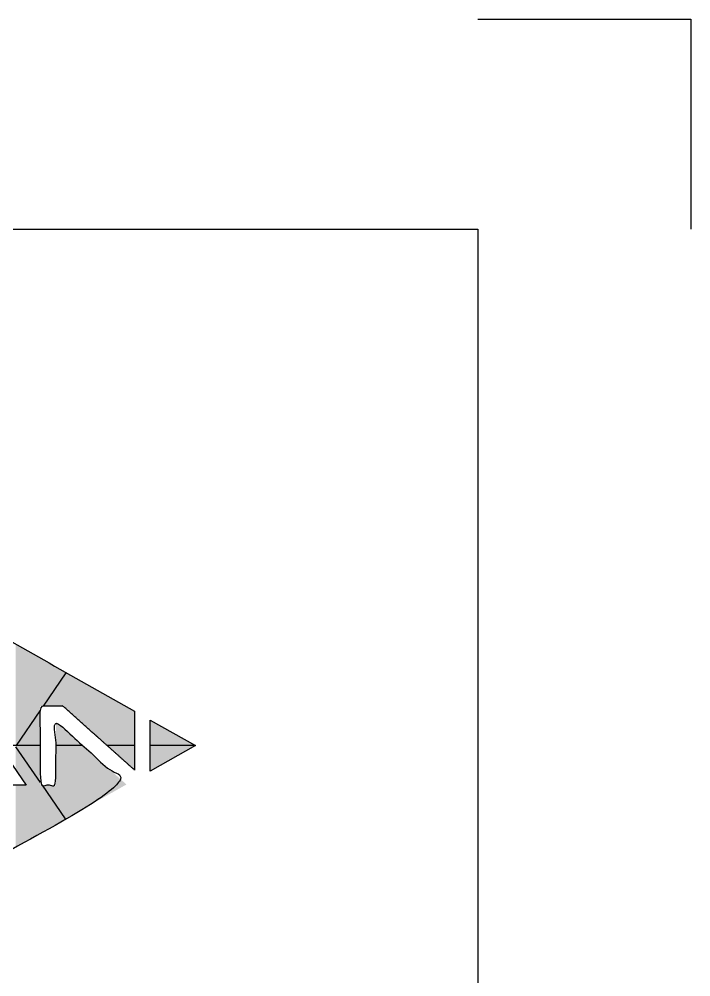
# Paper-space layout '1 of 6' of a CAD drawing. Extents: x -1122 to -42, y -199 to 1768.
# Drawn here: x -207.1 to -42.3, y 1533.4 to 1768.3 of the extents above; entities that cross this region are included whole.
import ezdxf

# ---------------------------------------------------------------- set-up
doc = ezdxf.new("R2010")
doc.units = 0
doc.header["$LTSCALE"] = 5
doc.layers.get('Defpoints').update_dxf_attribs({"color": 9})
for name, color, linetype in [('CG-BORDER', 2, 'Continuous'), ('CG-LOGO', 7, 'Continuous'), ('CG-NOTES', 7, 'Continuous'), ('S-1', 1, 'Continuous'), ('S-2', 2, 'Continuous')]:
    doc.layers.add(name, color=color, linetype=linetype)
doc.styles.add('80', font='ARIALN.TTF', dxfattribs={"height": 10})

# ---------------------------------------------------------------- blocks, each defined once
blk = doc.blocks.new('wsborder')
at = {"layer": 'Defpoints'}
for p, q in [((1027.25, 1778), (1079.5, 1778)), ((1079.5, 1778), (1079.5, 1726.5))]:
    blk.add_line(p, q, dxfattribs=at)
at = {"layer": 'S-1'}
blk.add_line((1079.5, 1778), (1079.5, 1778), dxfattribs=at)
at = {"layer": 'S-2'}
blk.add_lwpolyline([(1027.25, 51.5), (52.25, 51.5), (52.25, 1726.5), (1027.25, 1726.5)], close=True, dxfattribs=at)
at = {"style": '80', "flags": 1}
blk.add_attdef('PAGENUMBER', (52.25, 51.5), '', height=10, rotation=90, dxfattribs=at)
blk = doc.blocks.new('Obsidian_Logo')
at = {"true_color": 0xa56998}
h = blk.add_hatch(color=215, dxfattribs=at)
h.dxf.hatch_style = 1
edge = h.paths.add_edge_path()
edge.add_spline(control_points=[(80.61, 16.54), (74.95, 19.73), (69.29, 22.93)], knot_values=[0.107237, 0.107237, 0.107237, 0.186917, 0.186917, 0.186917], weights=[1, 1, 1], degree=2, periodic=0)
edge.add_line((69.29, 22.93), (69.29, 0.29))
edge.add_line((69.29, 0.29), (69.47, 0.29))
edge.add_line((69.47, 0.29), (74.78, 8.05))
edge.add_spline(control_points=[(74.78, 8.05), (74.78, 8.58), (74.78, 9.12)], knot_values=[14.559087, 14.559087, 14.559087, 14.619819, 14.619819, 14.619819], weights=[1, 1, 1], degree=2, periodic=0)
edge.add_spline(control_points=[(74.78, 9.12), (75.15, 9.12), (75.52, 9.12)], knot_values=[14.619819, 14.619819, 14.619819, 14.765303, 14.765303, 14.765303], weights=[1, 1, 1], degree=2, periodic=0)
edge.add_line((75.52, 9.12), (80.61, 16.54))
at = {"true_color": 0x9b4baf}
h = blk.add_hatch(color=215, dxfattribs=at)
h.dxf.hatch_style = 1
edge = h.paths.add_edge_path()
edge.add_spline(control_points=[(95.85, 7.94), (88.23, 12.24), (80.61, 16.54)], knot_values=[0, 0, 0, 0.107237, 0.107237, 0.107237], weights=[1, 1, 1], degree=2, periodic=0)
edge.add_line((80.61, 16.54), (75.52, 9.12))
edge.add_spline(control_points=[(75.52, 9.12), (77.68, 9.12), (79.84, 9.12)], knot_values=[14.765303, 14.765303, 14.765303, 15.619819, 15.619819, 15.619819], weights=[1, 1, 1], degree=2, periodic=0)
edge.add_spline(control_points=[(79.84, 9.12), (84.79, 4.71), (89.73, 0.29)], knot_values=[15.619819, 15.619819, 15.619819, 16.237787, 16.237787, 16.237787], weights=[1, 1, 1], degree=2, periodic=0)
edge.add_line((89.73, 0.29), (95.85, 0.29))
edge.add_spline(control_points=[(95.85, 0.29), (95.85, 4.12), (95.85, 7.94)], knot_values=[17.036131, 17.036131, 17.036131, 17.619819, 17.619819, 17.619819], weights=[1, 1, 1], degree=2, periodic=0)
h = blk.add_hatch(color=215, dxfattribs=at)
h.dxf.hatch_style = 1
edge = h.paths.add_edge_path()
edge.add_spline(control_points=[(74.78, 0.29), (74.78, 4.17), (74.78, 8.05)], knot_values=[14.119819, 14.119819, 14.119819, 14.559087, 14.559087, 14.559087], weights=[1, 1, 1], degree=2, periodic=0)
edge.add_line((74.78, 8.05), (69.47, 0.29))
edge.add_line((69.47, 0.29), (74.78, 0.29))
h = blk.add_hatch(color=215, dxfattribs=at)
h.dxf.hatch_style = 1
edge = h.paths.add_edge_path(flags=17)
edge.add_spline(control_points=[(84.31, 0.29), (81.3, 2.98), (78.28, 5.67)], knot_values=[11.236839, 11.236839, 11.236839, 11.619819, 11.619819, 11.619819], weights=[1, 1, 1], degree=2, periodic=0)
edge.add_spline(control_points=[(78.28, 5.67), (78.28, 2.98), (78.28, 0.29)], knot_values=[11.619819, 11.619819, 11.619819, 11.998518, 11.998518, 11.998518], weights=[1, 1, 1], degree=2, periodic=0)
edge.add_line((78.28, 0.29), (84.31, 0.29))
h = blk.add_hatch(color=215, dxfattribs=at)
h.dxf.hatch_style = 1
h.paths.add_polyline_path([(99.35, 5.97), (99.35, 0.29), (109.41, 0.29)])
at = {"true_color": 0x8e51a4}
h = blk.add_hatch(color=205, dxfattribs=at)
h.dxf.hatch_style = 1
edge = h.paths.add_edge_path()
edge.add_line((74.78, 0.29), (69.29, 0.29))
edge.add_line((69.29, 0.29), (69.29, 0.03))
edge.add_line((69.29, 0.03), (74.78, -7.94))
edge.add_spline(control_points=[(74.78, -7.94), (74.78, -3.82), (74.78, 0.29)], knot_values=[13.653509, 13.653509, 13.653509, 14.119819, 14.119819, 14.119819], weights=[1, 1, 1], degree=2, periodic=0)
at = {"true_color": 0x63086d}
h = blk.add_hatch(color=206, dxfattribs=at)
h.dxf.hatch_style = 1
edge = h.paths.add_edge_path()
edge.add_spline(control_points=[(75.19, -8.53), (74.99, -8.53), (74.78, -8.53)], knot_values=[13.502685, 13.502685, 13.502685, 13.619819, 13.619819, 13.619819], weights=[1, 1, 1], degree=2, periodic=0)
edge.add_spline(control_points=[(74.78, -8.53), (74.78, -8.24), (74.78, -7.94)], knot_values=[13.619819, 13.619819, 13.619819, 13.653509, 13.653509, 13.653509], weights=[1, 1, 1], degree=2, periodic=0)
edge.add_line((74.78, -7.94), (69.29, 0.03))
edge.add_line((69.29, 0.03), (69.29, -5.11))
edge.add_line((69.29, -5.11), (71.65, -8.53))
edge.add_line((71.65, -8.53), (69.29, -8.53))
edge.add_line((69.29, -8.53), (69.29, -22.32))
edge.add_spline(control_points=[(69.29, -22.32), (74.84, -19.19), (80.38, -16.06)], knot_values=[10.443491, 10.443491, 10.443491, 10.522583, 10.522583, 10.522583], weights=[1, 1, 1], degree=2, periodic=0)
edge.add_line((80.38, -16.06), (75.19, -8.53))
at = {"true_color": 0x8e51a4}
h = blk.add_hatch(color=205, dxfattribs=at)
h.dxf.hatch_style = 1
edge = h.paths.add_edge_path()
edge.add_spline(control_points=[(94.03, -8.37), (89.17, -4.04), (84.31, 0.29)], knot_values=[10.619819, 10.619819, 10.619819, 11.236839, 11.236839, 11.236839], weights=[1, 1, 1], degree=2, periodic=0)
edge.add_line((84.31, 0.29), (78.28, 0.29))
edge.add_spline(control_points=[(78.28, 0.29), (78.28, -4.12), (78.28, -8.53)], knot_values=[11.998518, 11.998518, 11.998518, 12.619819, 12.619819, 12.619819], weights=[1, 1, 1], degree=2, periodic=0)
edge.add_spline(control_points=[(78.28, -8.53), (76.74, -8.53), (75.19, -8.53)], knot_values=[12.619819, 12.619819, 12.619819, 13.502685, 13.502685, 13.502685], weights=[1, 1, 1], degree=2, periodic=0)
edge.add_line((75.19, -8.53), (80.38, -16.06))
edge.add_spline(control_points=[(80.38, -16.06), (87.21, -12.22), (94.03, -8.37)], knot_values=[10.522583, 10.522583, 10.522583, 10.619819, 10.619819, 10.619819], weights=[1, 1, 1], degree=2, periodic=0)
h = blk.add_hatch(color=205, dxfattribs=at)
h.dxf.hatch_style = 1
edge = h.paths.add_edge_path()
edge.add_line((95.85, 0.29), (89.73, 0.29))
edge.add_spline(control_points=[(89.73, 0.29), (92.79, -2.43), (95.85, -5.16)], knot_values=[16.237787, 16.237787, 16.237787, 16.619819, 16.619819, 16.619819], weights=[1, 1, 1], degree=2, periodic=0)
edge.add_spline(control_points=[(95.85, -5.16), (95.85, -2.43), (95.85, 0.29)], knot_values=[16.619819, 16.619819, 16.619819, 17.036131, 17.036131, 17.036131], weights=[1, 1, 1], degree=2, periodic=0)
h = blk.add_hatch(color=205, dxfattribs=at)
h.dxf.hatch_style = 1
h.paths.add_polyline_path([(109.41, 0.29), (99.35, 0.29), (99.35, -5.38)])
at = {"layer": 'Defpoints', "color": 2}
for p, q in [((75.52, 9.12), (80.61, 16.54)), ((69.47, 0.29), (74.78, 8.05)), ((74.78, 0.29), (65.57, 0.29)), ((69.29, 0.03), (74.78, -7.94)), ((84.31, 0.29), (78.28, 0.29)), ((95.85, 0.29), (89.73, 0.29)), ((109.41, 0.29), (99.35, 0.29)), ((75.19, -8.53), (80.38, -16.06))]:
    blk.add_line(p, q, dxfattribs=at)
for points in [[(49.52, -4.45), (46.71, -8.53), (42.73, -8.53), (54.87, 9.12), (59.5, 9.12), (71.65, -8.53), (67.67, -8.53), (64.86, -4.45)], [(99.35, 5.97), (109.41, 0.29), (99.35, -5.38)]]:
    blk.add_lwpolyline(points, close=True, dxfattribs=at)
blk.add_rational_spline([(95.85, 7.94), (24.8, 48.02), (-46.24, 88.1), (-66.93, 47.46), (-87.61, 6.82), (-84.64, 9.12), (-80.63, 9.12), (-77.32, 9.12), (-74.01, 9.12), (-63.64, 9.12), (-63.64, 0.29), (-63.64, -8.53), (-74.01, -8.53), (-77.32, -8.53), (-80.63, -8.53), (-84.64, -8.53), (-87.61, -6.23), (-66.95, -46.84), (-46.28, -87.45), (23.87, -47.91), (94.03, -8.37), (86.16, -1.35), (78.28, 5.67), (78.28, -1.43), (78.28, -8.53), (76.53, -8.53), (74.78, -8.53), (74.78, 0.29), (74.78, 9.12), (77.31, 9.12), (79.84, 9.12), (87.84, 1.98), (95.85, -5.16), (95.85, 1.39), (95.85, 7.94)], [1, 1, 1, 1, 1, 0.932487561189, 1, 1, 1, 0.707106781187, 1, 0.707106781187, 1, 1, 1, 0.932487561189, 1, 1, 1, 1, 1, 1, 1, 1, 1, 1, 1, 1, 1, 1, 1, 1, 1, 1, 1], degree=2, knots=[0, 0, 0, 1, 1, 2, 2, 2.739113, 2.739113, 3.739113, 3.739113, 5.30991, 5.30991, 6.880706, 6.880706, 7.880706, 7.880706, 8.619819, 8.619819, 9.619819, 9.619819, 10.619819, 10.619819, 11.619819, 11.619819, 12.619819, 12.619819, 13.619819, 13.619819, 14.619819, 14.619819, 15.619819, 15.619819, 16.619819, 16.619819, 17.619819, 17.619819, 17.619819], dxfattribs=at)
blk = doc.blocks.new('Obsidian')
at = {"layer": 'CG-LOGO', "xscale": 1.1, "yscale": 1.1, "zscale": 1.1}
blk.add_blockref('Obsidian_Logo', (-189.66, -127), dxfattribs=at)

psp = doc.layouts.new('1 of 6')

# ---------------------------------------------------------------- block references
at = {"layer": 'CG-BORDER'}
psp.add_blockref('wsborder', (-1121.83, -9.7), dxfattribs=at)
at = {"layer": 'CG-NOTES'}
psp.add_blockref('Obsidian', (-94.58, 1716.8), dxfattribs=at)

doc.saveas('drawing.dxf')
